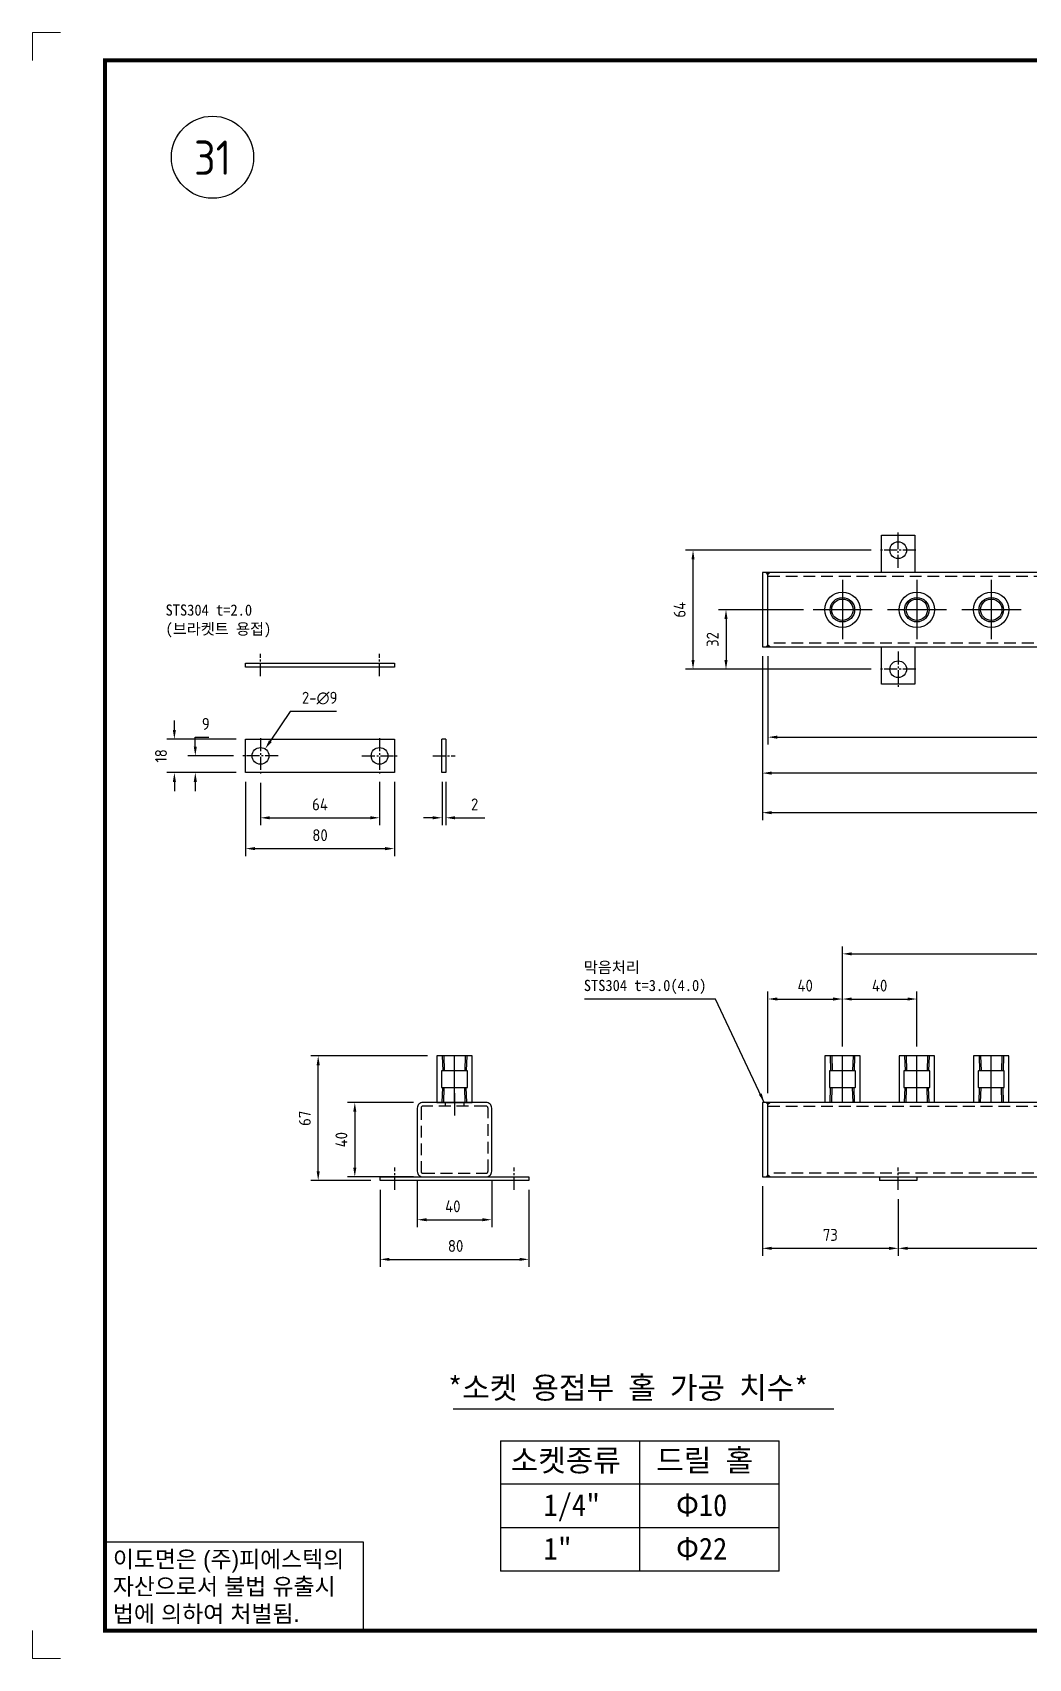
# Model space of a CAD drawing. Header units: millimetres. Extents: x 282 to 14566, y -4134 to 5341.
# Drawn here: x 6731 to 7266, y -4134 to -3260 of the extents above; entities that cross this region are included whole.
import ezdxf
from ezdxf.enums import TextEntityAlignment as Align

# ---------------------------------------------------------------- set-up
doc = ezdxf.new("R2010")
doc.units = ezdxf.units.MM
for name, pattern in [('CENTER', [50.8, 31.75, -6.35, 6.35, -6.35]), ('CENTER1', [10, 7, -1, 1, -1]), ('HIDDEN2', [4.7625, 3.175, -1.5875])]:
    doc.linetypes.add(name, pattern=pattern)
for name, color, linetype in [('CENTER', 1, 'CENTER'), ('FORMAT-1', 7, 'Continuous'), ('THIN', 3, 'Continuous')]:
    doc.layers.add(name, color=color, linetype=linetype)
doc.styles.add('h1', font='')
doc.styles.add('HAN', font='')
doc.styles.get("Standard").update_dxf_attribs({"font": 'ISOCP.SHX', "bigfont": 'WHGTXT.SHX'})
doc.styles.get('h1').set_extended_font_data('New Gulim')
doc.styles.get('HAN').set_extended_font_data('GulimChe')
doc.dimstyles.new('PS-2', dxfattribs={"dimscale": 2, "dimtxt": 3.2, "dimasz": 2.5, "dimexe": 2, "dimexo": 2.5, "dimgap": 2, "dimtad": 1, "dimtoh": 1, "dimrnd": 0.05, "dimzin": 12, "dimdsep": 46, "dimtxsty": 'Standard', "dimcen": 0, "dimclrt": 2, "dimazin": 3, "dimtfac": 1, "dimtofl": 0, "dimtmove": 0, "dimatfit": 3, "dimfxl": 0, "dimtolj": 1, "dimtzin": 0, "dimarcsym": 0})

# ---------------------------------------------------------------- blocks, each defined once
blk = doc.blocks.new('rcw345trcw45t')
for p, q in [((53002.75, -14361.01), (52983.75, -14361.01)), ((52983.75, -14361.01), (52983.75, -14386.01)), ((52987.52, -14361.01), (52987.77, -14369.01)), ((52998.97, -14361.01), (52998.72, -14369.01)), ((53002.75, -14386.01), (53002.75, -14361.01)), ((52987.52, -14386.01), (52987.77, -14378.01)), ((52998.97, -14386.01), (52998.72, -14378.01)), ((52983.75, -14386.01), (53002.75, -14386.01))]:
    blk.add_line(p, q)
blk.add_lwpolyline([(52986.25, -14377.76, 0.414214), (52986.5, -14378.01), (53000, -14378.01, 0.414214), (53000.25, -14377.76), (53000.25, -14369.26, 0.414214), (53000, -14369.01), (52986.5, -14369.01, 0.414214), (52986.25, -14369.26)], format="xyb", close=True)
at = {"layer": 'CENTER'}
blk.add_lwpolyline([(52993.25, -14386.01), (52993.25, -14378.01), (52993.25, -14369.01), (52993.25, -14361.01)], dxfattribs=at)
at = {"layer": 'THIN'}
for p, q in [((52986.67, -14361.01), (52986.92, -14369.01)), ((52999.83, -14361.01), (52999.58, -14369.01)), ((52986.67, -14386.01), (52986.92, -14378.01)), ((52999.83, -14386.01), (52999.58, -14378.01))]:
    blk.add_line(p, q, dxfattribs=at)
blk = doc.blocks.new('*D515')
at = {"color": 0, "lineweight": -2}
for p, q in [((7122.96, -3879.84), (7122.96, -3917.23)), ((7195.96, -3886.84), (7195.96, -3917.23)), ((7127.96, -3913.23), (7190.96, -3913.23))]:
    blk.add_line(p, q, dxfattribs=at)
at = {"color": 0}
for points in [[(7127.96, -3912.4), (7127.96, -3914.07), (7122.96, -3913.23)], [(7190.96, -3912.4), (7190.96, -3914.07), (7195.96, -3913.23)]]:
    blk.add_solid(points, dxfattribs=at)
at = {"layer": 'DEFPOINTS', "color": 0}
for p in [(7122.96, -3874.84), (7195.96, -3881.84), (7195.96, -3913.23)]:
    blk.add_point(p, dxfattribs=at)
at = {"color": 2, "insert": (7159.46, -3906.03), "char_height": 6.4, "attachment_point": 5}
blk.add_mtext('\\A1;73', dxfattribs=at)
blk = doc.blocks.new('*D517')
at = {"color": 0, "lineweight": -2}
for p, q in [((7728.96, -3879.84), (7728.96, -3917.23)), ((7195.96, -3886.84), (7195.96, -3917.23)), ((7200.96, -3913.23), (7723.96, -3913.23))]:
    blk.add_line(p, q, dxfattribs=at)
at = {"color": 0}
for points in [[(7200.96, -3912.4), (7200.96, -3914.07), (7195.96, -3913.23)], [(7723.96, -3912.4), (7723.96, -3914.07), (7728.96, -3913.23)]]:
    blk.add_solid(points, dxfattribs=at)
at = {"layer": 'DEFPOINTS', "color": 0}
for p in [(7728.96, -3874.84), (7195.96, -3881.84), (7728.96, -3913.23)]:
    blk.add_point(p, dxfattribs=at)
at = {"color": 2, "insert": (7462.46, -3906.03), "char_height": 6.4, "attachment_point": 5}
blk.add_mtext('\\A1;533', dxfattribs=at)
blk = doc.blocks.new('*D518')
at = {"color": 0, "lineweight": -2}
for p, q in [((6917.47, -3881.84), (6917.47, -3923.17)), ((6997.47, -3881.84), (6997.47, -3923.17)), ((6922.47, -3919.17), (6992.47, -3919.17))]:
    blk.add_line(p, q, dxfattribs=at)
at = {"color": 0}
for points in [[(6922.47, -3918.33), (6922.47, -3920), (6917.47, -3919.17)], [(6992.47, -3918.33), (6992.47, -3920), (6997.47, -3919.17)]]:
    blk.add_solid(points, dxfattribs=at)
at = {"layer": 'DEFPOINTS', "color": 0}
for p in [(6917.47, -3876.84), (6997.47, -3876.84), (6997.47, -3919.17)]:
    blk.add_point(p, dxfattribs=at)
at = {"color": 2, "insert": (6958.07, -3911.97), "char_height": 6.4, "attachment_point": 5}
blk.add_mtext('\\A1;80', dxfattribs=at)
blk = doc.blocks.new('*D519')
at = {"color": 0, "lineweight": -2}
for p, q in [((6845.2, -3662.57), (6845.2, -3702.4)), ((6925.2, -3662.57), (6925.2, -3702.4)), ((6850.2, -3698.4), (6920.2, -3698.4))]:
    blk.add_line(p, q, dxfattribs=at)
at = {"color": 0}
for points in [[(6850.2, -3697.57), (6850.2, -3699.24), (6845.2, -3698.4)], [(6920.2, -3697.57), (6920.2, -3699.24), (6925.2, -3698.4)]]:
    blk.add_solid(points, dxfattribs=at)
at = {"layer": 'DEFPOINTS', "color": 0}
for p in [(6845.2, -3657.57), (6925.2, -3657.57), (6925.2, -3698.4)]:
    blk.add_point(p, dxfattribs=at)
at = {"color": 2, "insert": (6885.2, -3691.2), "char_height": 6.4, "attachment_point": 5}
blk.add_mtext('\\A1;80', dxfattribs=at)
blk = doc.blocks.new('*D520')
at = {"color": 0, "lineweight": -2}
for p, q in [((6853.2, -3663.07), (6853.2, -3685.83)), ((6917.2, -3662.57), (6917.2, -3685.83)), ((6858.2, -3681.83), (6912.2, -3681.83))]:
    blk.add_line(p, q, dxfattribs=at)
at = {"color": 0}
for points in [[(6858.2, -3681), (6858.2, -3682.67), (6853.2, -3681.83)], [(6912.2, -3681), (6912.2, -3682.67), (6917.2, -3681.83)]]:
    blk.add_solid(points, dxfattribs=at)
at = {"layer": 'DEFPOINTS', "color": 0}
for p in [(6853.2, -3658.07), (6917.2, -3657.57), (6917.2, -3681.83)]:
    blk.add_point(p, dxfattribs=at)
at = {"color": 2, "insert": (6885.2, -3674.63), "char_height": 6.4, "attachment_point": 5}
blk.add_mtext('\\A1;64', dxfattribs=at)
blk = doc.blocks.new('*D521')
at = {"color": 0, "lineweight": -2}
for p, q in [((6818.16, -3643.57), (6818.16, -3638.57)), ((6818.16, -3638.57), (6825.42, -3638.57)), ((6838.7, -3648.57), (6814.16, -3648.57)), ((6840.2, -3657.57), (6814.16, -3657.57)), ((6818.16, -3662.57), (6818.16, -3667.57))]:
    blk.add_line(p, q, dxfattribs=at)
at = {"color": 0}
for points in [[(6817.33, -3643.57), (6819, -3643.57), (6818.16, -3648.57)], [(6817.33, -3662.57), (6819, -3662.57), (6818.16, -3657.57)]]:
    blk.add_solid(points, dxfattribs=at)
at = {"layer": 'DEFPOINTS', "color": 0}
for p in [(6818.16, -3648.57), (6843.7, -3648.57), (6845.2, -3657.57)]:
    blk.add_point(p, dxfattribs=at)
at = {"color": 2, "insert": (6823.79, -3631.37), "char_height": 6.4, "attachment_point": 5}
blk.add_mtext('\\A1;9', dxfattribs=at)
blk = doc.blocks.new('*D522')
at = {"color": 0, "lineweight": -2}
for p, q in [((6806.91, -3634.57), (6806.91, -3629.57)), ((6840.2, -3639.57), (6802.91, -3639.57)), ((6840.2, -3657.57), (6802.91, -3657.57)), ((6806.91, -3662.57), (6806.91, -3667.57))]:
    blk.add_line(p, q, dxfattribs=at)
at = {"color": 0}
for points in [[(6806.08, -3634.57), (6807.75, -3634.57), (6806.91, -3639.57)], [(6806.08, -3662.57), (6807.75, -3662.57), (6806.91, -3657.57)]]:
    blk.add_solid(points, dxfattribs=at)
at = {"layer": 'DEFPOINTS', "color": 0}
for p in [(6845.2, -3639.57), (6806.91, -3657.57), (6845.2, -3657.57)]:
    blk.add_point(p, dxfattribs=at)
at = {"color": 2, "insert": (6799.71, -3648.57), "char_height": 6.4, "attachment_point": 5, "rotation": 90}
blk.add_mtext('\\A1;18', dxfattribs=at)
blk = doc.blocks.new('*D523')
at = {"color": 0, "lineweight": -2}
for p, q in [((6950.75, -3662.57), (6950.75, -3685.83)), ((6952.75, -3662.57), (6952.75, -3685.83)), ((6945.75, -3681.83), (6940.75, -3681.83)), ((6957.75, -3681.83), (6973.85, -3681.83))]:
    blk.add_line(p, q, dxfattribs=at)
at = {"color": 0}
for points in [[(6945.75, -3681), (6945.75, -3682.67), (6950.75, -3681.83)], [(6957.75, -3681), (6957.75, -3682.67), (6952.75, -3681.83)]]:
    blk.add_solid(points, dxfattribs=at)
at = {"layer": 'DEFPOINTS', "color": 0}
for p in [(6950.75, -3657.57), (6952.75, -3657.57), (6952.75, -3681.83)]:
    blk.add_point(p, dxfattribs=at)
at = {"color": 2, "insert": (6968.3, -3674.63), "char_height": 6.4, "attachment_point": 5}
blk.add_mtext('\\A1;2', dxfattribs=at)
blk = doc.blocks.new('*D524')
at = {"color": 0, "lineweight": -2}
for p, q in [((6869.13, -3624.72), (6858.48, -3640.67)), ((6893.97, -3624.72), (6869.13, -3624.72))]:
    blk.add_line(p, q, dxfattribs=at)
at = {"color": 0}
blk.add_solid([(6857.78, -3640.2), (6859.17, -3641.13), (6855.7, -3644.82)], dxfattribs=at)
at = {"layer": 'DEFPOINTS', "color": 0}
for p in [(6850.7, -3652.31), (6855.7, -3644.82)]:
    blk.add_point(p, dxfattribs=at)
at = {"color": 2, "insert": (6885.02, -3617.52), "char_height": 6.4, "attachment_point": 5}
blk.add_mtext('\\A1;2-∅9', dxfattribs=at)
blk = doc.blocks.new('t3')
for p, q in [((0, 15.88), (46.25, 15.88)), ((0, 15.88), (0, 0)), ((46.25, 15.88), (46.25, 0)), ((0, 0), (46.25, 0))]:
    blk.add_line(p, q)
at = {"color": 1, "style": 'h1'}
for s, p in [('이도면은 (주)피에스텍의', (1.4, 11.29)), ('자산으로서 불법 유출시', (1.4, 6.41)), ('법에 의하여 처벌됨.', (1.4, 1.52))]:
    blk.add_text(s, height=3, dxfattribs=at).set_placement(p)
blk = doc.blocks.new('format-3')
at = {"color": 3, "lineweight": 9}
for p, q in [((0, 286.3), (0, 291.3)), ((5, 291.3), (0, 291.3)), ((0, 5), (0, 0)), ((5, 0), (0, 0))]:
    blk.add_line(p, q, dxfattribs=at)
at = {"layer": 'FORMAT-1', "const_width": 0.7}
blk.add_lwpolyline([(13, 5), (13, 286.3), (414.5, 286.3), (414.5, 5)], close=True, dxfattribs=at)
blk.add_blockref('t3', (13, 5))
at = {"style": 'HAN'}
for tag, height, p in [('MODEL-NAME', 3, (386.1, 31.53)), ('SCALE', 2.7, (320.81, 26.29)), ('PART-NAME', 3, (386.1, 26.29)), ('DRA-BY', 3, (260.72, 19.44)), ('CH-BY', 3, (277.21, 19.44)), ('APP-BY', 3, (293.7, 19.44)), ('PART-NO', 3, (386.1, 21.01)), ('CH-DATE', 2.5, (277.21, 7.47)), ('관련업체', 3, (333.52, 9.26)), ('DRA-DATE', 2.5, (260.72, 7.47)), ('APP-DATE', 2.5, (293.7, 7.47))]:
    blk.add_attdef(tag, text='', height=height, dxfattribs=at).set_placement(p, align=Align.MIDDLE_CENTER)
blk = doc.blocks.new('*D482')
at = {"color": 0, "lineweight": -2}
for p, q in [((7125.96, -3595), (7125.96, -3642.51)), ((7725.96, -3595), (7725.96, -3642.51)), ((7130.96, -3638.51), (7720.96, -3638.51))]:
    blk.add_line(p, q, dxfattribs=at)
at = {"color": 0}
for points in [[(7130.96, -3637.68), (7130.96, -3639.34), (7125.96, -3638.51)], [(7720.96, -3637.68), (7720.96, -3639.34), (7725.96, -3638.51)]]:
    blk.add_solid(points, dxfattribs=at)
at = {"layer": 'DEFPOINTS', "color": 0}
for p in [(7125.96, -3590), (7725.96, -3590), (7725.96, -3638.51)]:
    blk.add_point(p, dxfattribs=at)
at = {"color": 2, "insert": (7425.96, -3631.31), "char_height": 6.4, "attachment_point": 5}
blk.add_mtext('\\A1;600', dxfattribs=at)
blk = doc.blocks.new('*D483')
at = {"color": 0, "lineweight": -2}
for p, q in [((7122.96, -3595), (7122.96, -3661.82)), ((7728.96, -3595), (7728.96, -3661.82)), ((7723.96, -3657.82), (7127.96, -3657.82))]:
    blk.add_line(p, q, dxfattribs=at)
at = {"color": 0}
for points in [[(7127.96, -3656.99), (7127.96, -3658.65), (7122.96, -3657.82)], [(7723.96, -3656.99), (7723.96, -3658.65), (7728.96, -3657.82)]]:
    blk.add_solid(points, dxfattribs=at)
at = {"layer": 'DEFPOINTS', "color": 0}
for p in [(7122.96, -3590), (7728.96, -3590), (7122.96, -3657.82)]:
    blk.add_point(p, dxfattribs=at)
at = {"color": 2, "insert": (7425.96, -3650.62), "char_height": 6.4, "attachment_point": 5}
blk.add_mtext('\\A1;606', dxfattribs=at)
blk = doc.blocks.new('*D484')
at = {"color": 0, "lineweight": -2}
for p, q in [((7758.96, -3587), (7758.96, -3683.08)), ((7122.96, -3595), (7122.96, -3683.08)), ((7127.96, -3679.08), (7753.96, -3679.08))]:
    blk.add_line(p, q, dxfattribs=at)
at = {"color": 0}
for points in [[(7127.96, -3678.25), (7127.96, -3679.92), (7122.96, -3679.08)], [(7753.96, -3678.25), (7753.96, -3679.92), (7758.96, -3679.08)]]:
    blk.add_solid(points, dxfattribs=at)
at = {"layer": 'DEFPOINTS', "color": 0}
for p in [(7758.96, -3582), (7122.96, -3590), (7758.96, -3679.08)]:
    blk.add_point(p, dxfattribs=at)
at = {"color": 2, "insert": (7440.96, -3671.88), "char_height": 6.4, "attachment_point": 5}
blk.add_mtext('\\A1;636%%P5', dxfattribs=at)
blk = doc.blocks.new('*D486')
at = {"color": 0, "lineweight": -2}
for p, q in [((7125.96, -3829.84), (7125.96, -3775.24)), ((7165.96, -3804.84), (7165.96, -3775.24)), ((7130.96, -3779.24), (7160.96, -3779.24))]:
    blk.add_line(p, q, dxfattribs=at)
at = {"color": 0}
for points in [[(7130.96, -3778.41), (7130.96, -3780.07), (7125.96, -3779.24)], [(7160.96, -3778.41), (7160.96, -3780.07), (7165.96, -3779.24)]]:
    blk.add_solid(points, dxfattribs=at)
at = {"layer": 'DEFPOINTS', "color": 0}
for p in [(7165.96, -3779.24), (7165.96, -3809.84), (7125.96, -3834.84)]:
    blk.add_point(p, dxfattribs=at)
at = {"color": 2, "insert": (7145.96, -3772.04), "char_height": 6.4, "attachment_point": 5}
blk.add_mtext('\\A1;40', dxfattribs=at)
blk = doc.blocks.new('*D487')
at = {"color": 0, "lineweight": -2}
for p, q in [((7165.96, -3804.84), (7165.96, -3750.97)), ((7170.96, -3754.97), (7680.96, -3754.97)), ((7685.96, -3804.84), (7685.96, -3750.97))]:
    blk.add_line(p, q, dxfattribs=at)
at = {"color": 0}
for points in [[(7170.96, -3754.14), (7170.96, -3755.8), (7165.96, -3754.97)], [(7680.96, -3754.14), (7680.96, -3755.8), (7685.96, -3754.97)]]:
    blk.add_solid(points, dxfattribs=at)
at = {"layer": 'DEFPOINTS', "color": 0}
for p in [(7685.96, -3754.97), (7165.96, -3809.84), (7685.96, -3809.84)]:
    blk.add_point(p, dxfattribs=at)
at = {"color": 2, "insert": (7425.96, -3747.77), "char_height": 6.4, "attachment_point": 5}
blk.add_mtext('\\A1;P-40*13=520', dxfattribs=at)
blk = doc.blocks.new('*D488')
at = {"color": 0, "lineweight": -2}
for p, q in [((6937.47, -3876.84), (6937.47, -3901.86)), ((6977.47, -3876.84), (6977.47, -3901.86)), ((6942.47, -3897.86), (6972.47, -3897.86))]:
    blk.add_line(p, q, dxfattribs=at)
at = {"color": 0}
for points in [[(6942.47, -3897.03), (6942.47, -3898.69), (6937.47, -3897.86)], [(6972.47, -3897.03), (6972.47, -3898.69), (6977.47, -3897.86)]]:
    blk.add_solid(points, dxfattribs=at)
at = {"layer": 'DEFPOINTS', "color": 0}
for p in [(6937.47, -3871.84), (6977.47, -3871.84), (6977.47, -3897.86)]:
    blk.add_point(p, dxfattribs=at)
at = {"color": 2, "insert": (6956.57, -3890.66), "char_height": 6.4, "attachment_point": 5}
blk.add_mtext('\\A1;40', dxfattribs=at)
blk = doc.blocks.new('*D489')
at = {"color": 0, "lineweight": -2}
for p, q in [((6942.97, -3809.84), (6880.21, -3809.84)), ((6884.21, -3871.84), (6884.21, -3814.84)), ((6912.47, -3876.84), (6880.21, -3876.84))]:
    blk.add_line(p, q, dxfattribs=at)
at = {"color": 0}
for points in [[(6883.38, -3814.84), (6885.04, -3814.84), (6884.21, -3809.84)], [(6883.38, -3871.84), (6885.04, -3871.84), (6884.21, -3876.84)]]:
    blk.add_solid(points, dxfattribs=at)
at = {"layer": 'DEFPOINTS', "color": 0}
for p in [(6884.21, -3809.84), (6947.97, -3809.84), (6917.47, -3876.84)]:
    blk.add_point(p, dxfattribs=at)
at = {"color": 2, "insert": (6877.01, -3843.34), "char_height": 6.4, "attachment_point": 5, "rotation": 90}
blk.add_mtext('\\A1;67', dxfattribs=at)
blk = doc.blocks.new('*D490')
at = {"color": 0, "lineweight": -2}
for p, q in [((6935.47, -3834.84), (6899.88, -3834.84)), ((6903.88, -3839.84), (6903.88, -3869.84)), ((6935.47, -3874.84), (6899.88, -3874.84))]:
    blk.add_line(p, q, dxfattribs=at)
at = {"color": 0}
for points in [[(6903.05, -3839.84), (6904.71, -3839.84), (6903.88, -3834.84)], [(6903.05, -3869.84), (6904.71, -3869.84), (6903.88, -3874.84)]]:
    blk.add_solid(points, dxfattribs=at)
at = {"layer": 'DEFPOINTS', "color": 0}
for p in [(6940.47, -3834.84), (6903.88, -3874.84), (6940.47, -3874.84)]:
    blk.add_point(p, dxfattribs=at)
at = {"color": 2, "insert": (6896.68, -3854.84), "char_height": 6.4, "attachment_point": 5, "rotation": 90}
blk.add_mtext('\\A1;40', dxfattribs=at)
blk = doc.blocks.new('*D491')
at = {"color": 0, "lineweight": -2}
for p, q in [((7165.96, -3804.84), (7165.96, -3775.24)), ((7205.96, -3804.84), (7205.96, -3775.24)), ((7170.96, -3779.24), (7200.96, -3779.24))]:
    blk.add_line(p, q, dxfattribs=at)
at = {"color": 0}
for points in [[(7170.96, -3778.41), (7170.96, -3780.07), (7165.96, -3779.24)], [(7200.96, -3778.41), (7200.96, -3780.07), (7205.96, -3779.24)]]:
    blk.add_solid(points, dxfattribs=at)
at = {"layer": 'DEFPOINTS', "color": 0}
for p in [(7205.96, -3779.24), (7165.96, -3809.84), (7205.96, -3809.84)]:
    blk.add_point(p, dxfattribs=at)
at = {"color": 2, "insert": (7185.96, -3772.04), "char_height": 6.4, "attachment_point": 5}
blk.add_mtext('\\A1;40', dxfattribs=at)
blk = doc.blocks.new('*D493')
at = {"color": 0, "lineweight": -2}
for p, q in [((7181.46, -3538), (7081.67, -3538)), ((7085.67, -3597), (7085.67, -3543)), ((7181.46, -3602), (7081.67, -3602))]:
    blk.add_line(p, q, dxfattribs=at)
at = {"color": 0}
for points in [[(7084.83, -3543), (7086.5, -3543), (7085.67, -3538)], [(7084.83, -3597), (7086.5, -3597), (7085.67, -3602)]]:
    blk.add_solid(points, dxfattribs=at)
at = {"layer": 'DEFPOINTS', "color": 0}
for p in [(7085.67, -3538), (7186.46, -3538), (7186.46, -3602)]:
    blk.add_point(p, dxfattribs=at)
at = {"color": 2, "insert": (7078.47, -3570), "char_height": 6.4, "attachment_point": 5, "rotation": 90}
blk.add_mtext('\\A1;64', dxfattribs=at)
blk = doc.blocks.new('*D494')
at = {"color": 0, "lineweight": -2}
for p, q in [((7144.96, -3570), (7099.39, -3570)), ((7103.39, -3575), (7103.39, -3597)), ((7181.46, -3602), (7099.39, -3602))]:
    blk.add_line(p, q, dxfattribs=at)
at = {"color": 0}
for points in [[(7102.56, -3575), (7104.22, -3575), (7103.39, -3570)], [(7102.56, -3597), (7104.22, -3597), (7103.39, -3602)]]:
    blk.add_solid(points, dxfattribs=at)
at = {"layer": 'DEFPOINTS', "color": 0}
for p in [(7149.96, -3570), (7103.39, -3602), (7186.46, -3602)]:
    blk.add_point(p, dxfattribs=at)
at = {"color": 2, "insert": (7096.19, -3586), "char_height": 6.4, "attachment_point": 5, "rotation": 90}
blk.add_mtext('\\A1;32', dxfattribs=at)

msp = doc.modelspace()

# ---------------------------------------------------------------- hatches: boundary and pattern name
for points in [[(7125.958, -3551.003), (7124.958, -3550.003), (7126.958, -3550.003)], [(7126.958, -3590.003), (7125.958, -3589.003), (7124.958, -3590.003)], [(7125.958, -3835.84), (7124.958, -3834.84), (7126.958, -3834.84)], [(7126.958, -3874.84), (7125.958, -3873.84), (7124.958, -3874.84)]]:
    msp.add_hatch(color=256).paths.add_polyline_path(points)

# ---------------------------------------------------------------- linework, layer by layer
for p, q in [((7186.958, -3550.003), (7186.958, -3530.003)), ((7186.958, -3530.003), (7204.958, -3530.003)), ((7204.958, -3530.003), (7204.958, -3550.003)), ((7186.958, -3610.003), (7186.958, -3590.003)), ((7204.958, -3590.003), (7204.958, -3610.003)), ((6845.2, -3598.796), (6925.2, -3598.796)), ((6845.2, -3600.796), (6845.2, -3598.796)), ((6925.2, -3598.796), (6925.2, -3600.796)), ((6925.2, -3600.796), (6845.2, -3600.796)), ((7204.958, -3610.003), (7186.958, -3610.003)), ((6845.2, -3639.565), (6925.2, -3639.565)), ((6845.2, -3657.565), (6845.2, -3639.565)), ((6925.2, -3639.565), (6925.2, -3657.565)), ((6952.745, -3639.565), (6950.745, -3639.565)), ((6950.745, -3657.565), (6950.745, -3639.565)), ((6952.745, -3639.565), (6952.745, -3657.565)), ((6925.2, -3657.565), (6845.2, -3657.565)), ((6952.745, -3657.565), (6950.745, -3657.565)), ((7175.458, -3809.84), (7156.458, -3809.84)), ((7156.458, -3809.84), (7156.458, -3834.84)), ((7160.235, -3809.84), (7160.485, -3817.84)), ((7171.68, -3809.84), (7171.43, -3817.84)), ((7175.458, -3834.84), (7175.458, -3809.84)), ((7215.458, -3809.84), (7196.458, -3809.84)), ((7196.458, -3809.84), (7196.458, -3834.84)), ((7200.235, -3809.84), (7200.485, -3817.84)), ((7211.68, -3809.84), (7211.43, -3817.84)), ((7215.458, -3834.84), (7215.458, -3809.84)), ((7255.458, -3809.84), (7236.458, -3809.84)), ((7236.458, -3809.84), (7236.458, -3834.84)), ((7240.235, -3809.84), (7240.485, -3817.84)), ((7251.68, -3809.84), (7251.43, -3817.84)), ((7255.458, -3834.84), (7255.458, -3809.84)), ((7160.235, -3834.84), (7160.485, -3826.84)), ((7171.68, -3834.84), (7171.43, -3826.84)), ((7200.235, -3834.84), (7200.485, -3826.84)), ((7211.68, -3834.84), (7211.43, -3826.84)), ((7240.235, -3834.84), (7240.485, -3826.84)), ((7251.68, -3834.84), (7251.43, -3826.84)), ((6917.473, -3874.84), (6997.473, -3874.84)), ((6917.473, -3876.84), (6917.473, -3874.84)), ((6997.473, -3876.84), (6917.473, -3876.84)), ((6997.473, -3874.84), (6997.473, -3876.84)), ((7185.958, -3874.84), (7185.958, -3876.84)), ((7205.958, -3876.84), (7185.958, -3876.84)), ((7205.958, -3874.84), (7205.958, -3876.84)), ((6956.714, -3999.545), (7161.307, -3999.545)), ((6982.208, -4016.617), (7131.968, -4016.617)), ((6982.208, -4016.617), (6982.208, -4086.817)), ((7057.088, -4086.817), (7057.088, -4016.617)), ((7131.968, -4086.817), (7131.968, -4016.617)), ((7131.968, -4040.017), (6982.208, -4040.017)), ((7131.968, -4063.417), (6982.208, -4063.417)), ((7131.968, -4086.817), (6982.208, -4086.817))]:
    msp.add_line(p, q)
at = {"color": 1, "linetype": 'CENTER1'}
for p, q in [((7195.958, -3547.503), (7195.958, -3528.503)), ((7205.458, -3538.003), (7186.458, -3538.003)), ((6853.2, -3605.796), (6853.2, -3593.796)), ((6917.2, -3605.796), (6917.2, -3593.796)), ((7195.958, -3592.503), (7195.958, -3611.503)), ((7205.458, -3602.003), (7186.458, -3602.003)), ((6853.2, -3639.065), (6853.2, -3658.065)), ((6917.2, -3639.065), (6917.2, -3658.065)), ((6862.7, -3648.565), (6843.7, -3648.565)), ((6907.7, -3648.565), (6926.7, -3648.565)), ((6945.745, -3648.565), (6957.745, -3648.565)), ((6925.473, -3881.84), (6925.473, -3869.84)), ((6989.473, -3881.84), (6989.473, -3869.84)), ((7195.958, -3881.84), (7195.958, -3869.84))]:
    msp.add_line(p, q, dxfattribs=at)
at = {"color": 2, "linetype": 'HIDDEN2', "ltscale": 2}
for p, q in [((7125.958, -3552.003), (7725.958, -3552.003)), ((7725.958, -3588.003), (7125.958, -3588.003)), ((6952.473, -3834.84), (6952.473, -3836.84)), ((6962.473, -3834.84), (6962.473, -3836.84)), ((7125.958, -3836.84), (7725.958, -3836.84)), ((7725.958, -3872.84), (7125.958, -3872.84))]:
    msp.add_line(p, q, dxfattribs=at)
at = {"color": 1, "linetype": 'CENTER1', "ltscale": 2}
msp.add_line((6957.473, -3829.84), (6957.473, -3841.84), dxfattribs=at)
for points in [[(7728.958, -3550.003), (7122.958, -3550.003), (7122.958, -3590.003), (7728.958, -3590.003)], [(7124.958, -3590.003), (7125.958, -3589.003), (7125.958, -3551.003), (7124.958, -3550.003)], [(7125.958, -3551.003), (7126.958, -3550.003)], [(7126.958, -3590.003), (7125.958, -3589.003)], [(7728.958, -3834.84), (7122.958, -3834.84), (7122.958, -3874.84), (7728.958, -3874.84)], [(7124.958, -3874.84), (7125.958, -3873.84), (7125.958, -3835.84), (7124.958, -3834.84)], [(7125.958, -3835.84), (7126.958, -3834.84)], [(7126.958, -3874.84), (7125.958, -3873.84)]]:
    msp.add_lwpolyline(points)
for points in [[(7158.958, -3826.59, 0.4142136), (7159.208, -3826.84), (7172.708, -3826.84, 0.4142136), (7172.958, -3826.59), (7172.958, -3818.09, 0.4142136), (7172.708, -3817.84), (7159.208, -3817.84, 0.4142136), (7158.958, -3818.09)], [(7198.958, -3826.59, 0.4142136), (7199.208, -3826.84), (7212.708, -3826.84, 0.4142136), (7212.958, -3826.59), (7212.958, -3818.09, 0.4142136), (7212.708, -3817.84), (7199.208, -3817.84, 0.4142136), (7198.958, -3818.09)], [(7238.958, -3826.59, 0.4142136), (7239.208, -3826.84), (7252.708, -3826.84, 0.4142136), (7252.958, -3826.59), (7252.958, -3818.09, 0.4142136), (7252.708, -3817.84), (7239.208, -3817.84, 0.4142136), (7238.958, -3818.09)]]:
    msp.add_lwpolyline(points, format="xyb", close=True)
msp.add_lwpolyline([(6974.473, -3874.84, 0.4142136), (6977.473, -3871.84), (6977.473, -3837.84, 0.4142136), (6974.473, -3834.84), (6940.473, -3834.84, 0.4142136), (6937.473, -3837.84), (6937.473, -3871.84, 0.4142136), (6940.473, -3874.84)], format="xyb")
at = {"color": 2, "linetype": 'HIDDEN2', "ltscale": 2}
msp.add_lwpolyline([(6974.473, -3836.84), (6940.473, -3836.84, 0.4142136), (6939.473, -3837.84), (6939.473, -3871.84, 0.4142136), (6940.473, -3872.84), (6974.473, -3872.84, 0.4142136), (6975.473, -3871.84), (6975.473, -3837.84, 0.4142136)], format="xyb", close=True, dxfattribs=at)
at = {"ltscale": 10}
msp.add_circle((6827.397, -3326.81), 22.081, dxfattribs=at)
for centre, radius in [((7195.958, -3538.003), 4.5), ((7165.958, -3570.003), 9.5), ((7165.958, -3570.003), 5.722), ((7205.958, -3570.003), 9.5), ((7205.958, -3570.003), 5.722), ((7245.958, -3570.003), 9.5), ((7245.958, -3570.003), 5.722), ((7195.958, -3602.003), 4.5), ((6853.2, -3648.565), 4.5), ((6917.2, -3648.565), 4.5)]:
    msp.add_circle(centre, radius)
at = {"layer": 'CENTER'}
for p, q in [((7165.958, -3554.003), (7165.958, -3586.003)), ((7205.958, -3554.003), (7205.958, -3586.003)), ((7245.958, -3554.003), (7245.958, -3586.003)), ((7181.958, -3570.003), (7149.958, -3570.003)), ((7221.958, -3570.003), (7189.958, -3570.003)), ((7261.958, -3570.003), (7229.958, -3570.003))]:
    msp.add_line(p, q, dxfattribs=at)
for points in [[(7165.958, -3834.84), (7165.958, -3809.84)], [(7205.958, -3834.84), (7205.958, -3809.84)], [(7245.958, -3834.84), (7245.958, -3809.84)]]:
    msp.add_lwpolyline(points, dxfattribs=at)
at = {"layer": 'THIN'}
for p, q in [((7159.379, -3809.84), (7159.629, -3817.84)), ((7172.536, -3809.84), (7172.286, -3817.84)), ((7199.379, -3809.84), (7199.629, -3817.84)), ((7212.536, -3809.84), (7212.286, -3817.84)), ((7239.379, -3809.84), (7239.629, -3817.84)), ((7252.536, -3809.84), (7252.286, -3817.84)), ((7159.379, -3834.84), (7159.629, -3826.84)), ((7172.536, -3834.84), (7172.286, -3826.84)), ((7199.379, -3834.84), (7199.629, -3826.84)), ((7212.536, -3834.84), (7212.286, -3826.84)), ((7239.379, -3834.84), (7239.629, -3826.84)), ((7252.536, -3834.84), (7252.286, -3826.84))]:
    msp.add_line(p, q, dxfattribs=at)
for centre in [(7165.958, -3570.003), (7205.958, -3570.003), (7245.958, -3570.003)]:
    msp.add_circle(centre, 6.578, dxfattribs=at)

# ---------------------------------------------------------------- block references
at = {"xscale": 3, "yscale": 3, "zscale": 3}
msp.add_blockref('format-3', (6730.672, -4133.677), dxfattribs=at)
msp.add_blockref('rcw345trcw45t', (-46035.774, 10551.166))

# ---------------------------------------------------------------- texts
at = {"color": 2, "style": 'HAN'}
for s, height, p in [('STS304 t=2.0', 6, (6802.166, -3573.18)), ('(브라켓트 용접)', 6, (6802.166, -3583.327)), ('막음처리', 6, (7026.959, -3765.23)), ('STS304 t=3.0(4.0)', 6, (7026.959, -3774.944)), ('*소켓 용접부 홀 가공 치수*', 11.7936, (6953.978, -3994.026)), ('소켓종류', 11.7936, (6987.678, -4033.103)), ('드릴 홀', 11.7936, (7065.926, -4033.103)), ('1/4"', 11.7936, (7005.318, -4057.129)), ('Φ10', 11.7936, (7076.569, -4057.129)), ('1"', 11.7936, (7005.318, -4080.529)), ('Φ22', 11.7936, (7076.569, -4080.529))]:
    msp.add_text(s, height=height, dxfattribs=at).set_placement(p)
at = {"color": 2, "ltscale": 10, "insert": (6827.443, -3327.048), "char_height": 18.432, "attachment_point": 5}
msp.add_mtext('\\A1;31', dxfattribs=at)

# ---------------------------------------------------------------- dimensions: what is measured, and where the dimension line sits
for base, p1, p2, picture, middle in [((7085.666, -3538.003), (7186.458, -3602.003), (7186.458, -3538.003), '*D493', (7078.466, -3570.003)), ((7103.39, -3602.003), (7149.958, -3570.003), (7186.458, -3602.003), '*D494', (7096.189, -3586.003)), ((6806.913, -3657.565), (6845.2, -3639.565), (6845.2, -3657.565), '*D522', (6799.713, -3648.565)), ((6818.162, -3648.565), (6845.2, -3657.565), (6843.7, -3648.565), '*D521', (6823.793, -3631.365)), ((6884.208, -3809.84), (6917.473, -3876.84), (6947.973, -3809.84), '*D489', (6877.008, -3843.34)), ((6903.879, -3874.84), (6940.473, -3834.84), (6940.473, -3874.84), '*D490', (6896.679, -3854.84))]:
    dim = msp.add_linear_dim(base=base, p1=p1, p2=p2, angle=90, dimstyle='PS-2')
    dim.commit()
    dim.dimension.update_dxf_attribs({"geometry": picture, "text_midpoint": middle})
for base, p1, p2, text, picture, middle in [((7758.958, -3679.084), (7122.958, -3590.003), (7758.958, -3582.003), '<>%%P5', '*D484', (7440.958, -3671.884)), ((7685.958, -3754.97), (7165.958, -3809.84), (7685.958, -3809.84), 'P-40*13=<>', '*D487', (7425.958, -3747.769))]:
    dim = msp.add_linear_dim(base=base, p1=p1, p2=p2, text=text, dimstyle='PS-2')
    dim.commit()
    dim.dimension.update_dxf_attribs({"geometry": picture, "text_midpoint": middle})
for base, p1, p2, picture, middle in [((7122.958, -3657.818), (7728.958, -3590.003), (7122.958, -3590.003), '*D483', (7425.958, -3650.618)), ((7725.958, -3638.511), (7125.958, -3590.003), (7725.958, -3590.003), '*D482', (7425.958, -3631.311)), ((6925.2, -3698.404), (6845.2, -3657.565), (6925.2, -3657.565), '*D519', (6885.2, -3691.204)), ((6917.2, -3681.833), (6853.2, -3658.065), (6917.2, -3657.565), '*D520', (6885.2, -3674.633)), ((6952.745, -3681.833), (6950.745, -3657.565), (6952.745, -3657.565), '*D523', (6968.299, -3674.632)), ((7165.958, -3779.241), (7125.958, -3834.84), (7165.958, -3809.84), '*D486', (7145.958, -3772.041)), ((7205.958, -3779.241), (7165.958, -3809.84), (7205.958, -3809.84), '*D491', (7185.958, -3772.041)), ((7195.958, -3913.234), (7122.958, -3874.84), (7195.958, -3881.84), '*D515', (7159.458, -3906.034))]:
    dim = msp.add_linear_dim(base=base, p1=p1, p2=p2, dimstyle='PS-2')
    dim.commit()
    dim.dimension.update_dxf_attribs({"geometry": picture, "text_midpoint": middle})
dim = msp.add_diameter_dim_2p(p1=(6850.7, -3652.307), p2=(6855.7, -3644.823), text='2-<>', dimstyle='PS-2')
dim.commit()
dim.dimension.update_dxf_attribs({"geometry": '*D524', "text_midpoint": (6885.016, -3624.723), "dimtype": 163})
for base, p1, p2, picture, middle in [((6997.473, -3919.167), (6917.473, -3876.84), (6997.473, -3876.84), '*D518', (6958.066, -3919.167)), ((6977.473, -3897.861), (6937.473, -3871.84), (6977.473, -3871.84), '*D488', (6956.574, -3897.861))]:
    dim = msp.add_linear_dim(base=base, p1=p1, p2=p2, dimstyle='PS-2')
    dim.commit()
    dim.dimension.update_dxf_attribs({"geometry": picture, "text_midpoint": middle, "dimtype": 160})
dim = msp.add_linear_dim(base=(7728.958, -3913.234), p1=(7195.958, -3881.84), p2=(7728.958, -3874.84), dimstyle='PS-2', override={"dimtmove": 1})
dim.commit()
dim.dimension.update_dxf_attribs({"geometry": '*D517', "text_midpoint": (7462.458, -3906.034)})

# ---------------------------------------------------------------- leaders
msp.add_leader([(7123.958, -3834.84), (7097.701, -3779.241), (7027.307, -3779.241)], dimstyle='PS-2', override={"dimgap": 2, "dimtad": 0})

doc.saveas('drawing.dxf')
